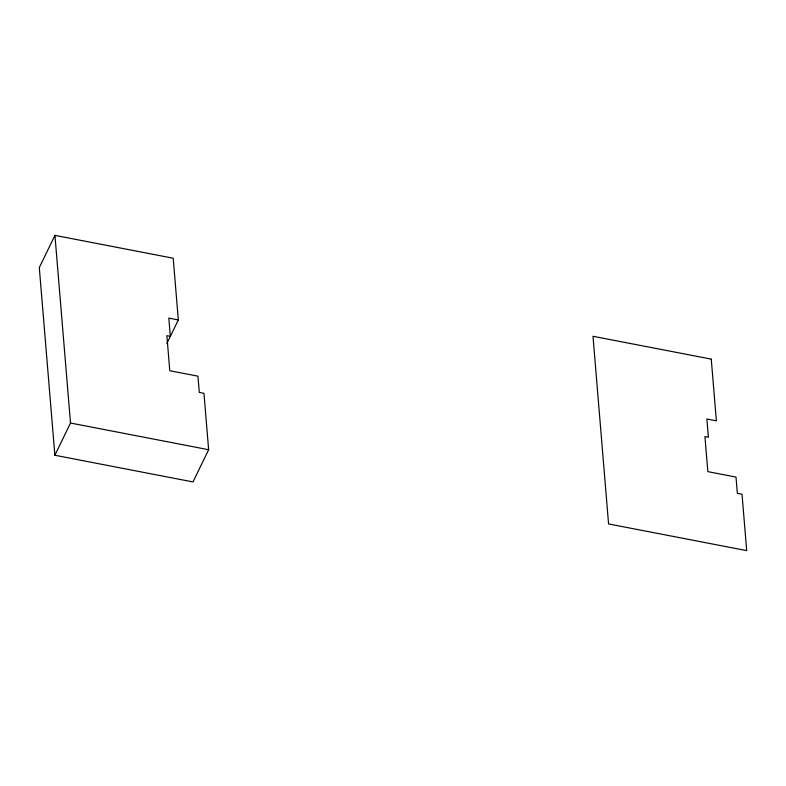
<?xml version="1.0" encoding="UTF-8"?>
<svg xmlns="http://www.w3.org/2000/svg" width="786" height="786" viewBox="0 0 786 786"><rect width="100%" height="100%" fill="white"/><g stroke="black" fill="none" stroke-linecap="round" stroke-linejoin="round"><path stroke-width="1.18" d="M178.324 319.941L173.205 258.221L54.941 235.378L39.3 267.594L54.873 455.251L193.002 481.936L208.644 449.72L203.967 393.314L199.29 392.411L197.944 376.17L169.786 370.737L166.878 335.671L170.336 336.339L168.823 318.104L178.324 319.941L166.848 343.561M54.873 455.251L70.514 423.035L54.941 235.378M70.514 423.035L208.644 449.72M711.251 359.123L592.998 336.28L608.57 523.938L746.7 550.622L742.023 494.227L737.347 493.323L736.001 477.082L707.842 471.639L704.934 436.584L708.383 437.252L706.869 419.007L716.38 420.844L711.251 359.123"/></g></svg>
